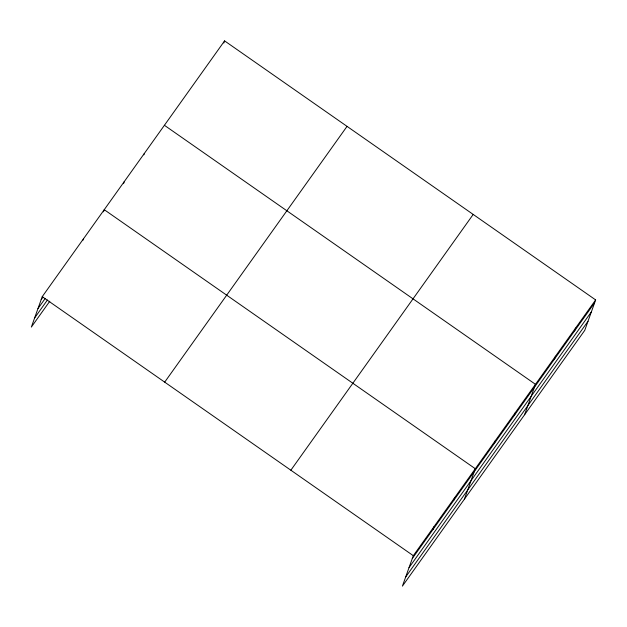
<?xml version="1.0" encoding="UTF-8"?>
<svg xmlns="http://www.w3.org/2000/svg" width="627" height="627" viewBox="0 0 627 627"><rect width="100%" height="100%" fill="white"/><g stroke="black" fill="none" stroke-linecap="round" stroke-linejoin="round"><path stroke-width="0.94" d="M595.65 299.918L413.303 555.687L402.409 586.12L584.756 330.343L595.65 299.918L224.591 40.88L42.244 296.657L31.35 327.082L49.784 301.226M83.07 240.102L83.579 238.683M103.479 211.832L104.239 209.692L475.297 468.73L464.403 499.155M123.535 183.695L124.303 181.556M143.849 154.845L144.359 153.427M223.823 43.02L224.591 40.88M432.951 529.549L433.97 526.704M453.611 500.565L454.638 497.713M494.342 443.438L495.361 440.593M514.399 415.309L515.418 412.456M524.58 414.753L535.474 384.32L164.415 125.29M554.511 359.036L555.53 356.183M574.575 330.899L575.594 328.054M41.225 299.502L42.902 297.159M37.965 308.609L45.23 298.421M34.61 317.983L47.456 299.965M164.697 382.133L347.044 126.364M290.857 470.211L473.197 214.434M412.284 558.539L594.631 302.77M409.023 567.639L591.371 311.87M405.669 577.012L588.016 321.243M42.244 296.657L413.303 555.687"/></g></svg>
